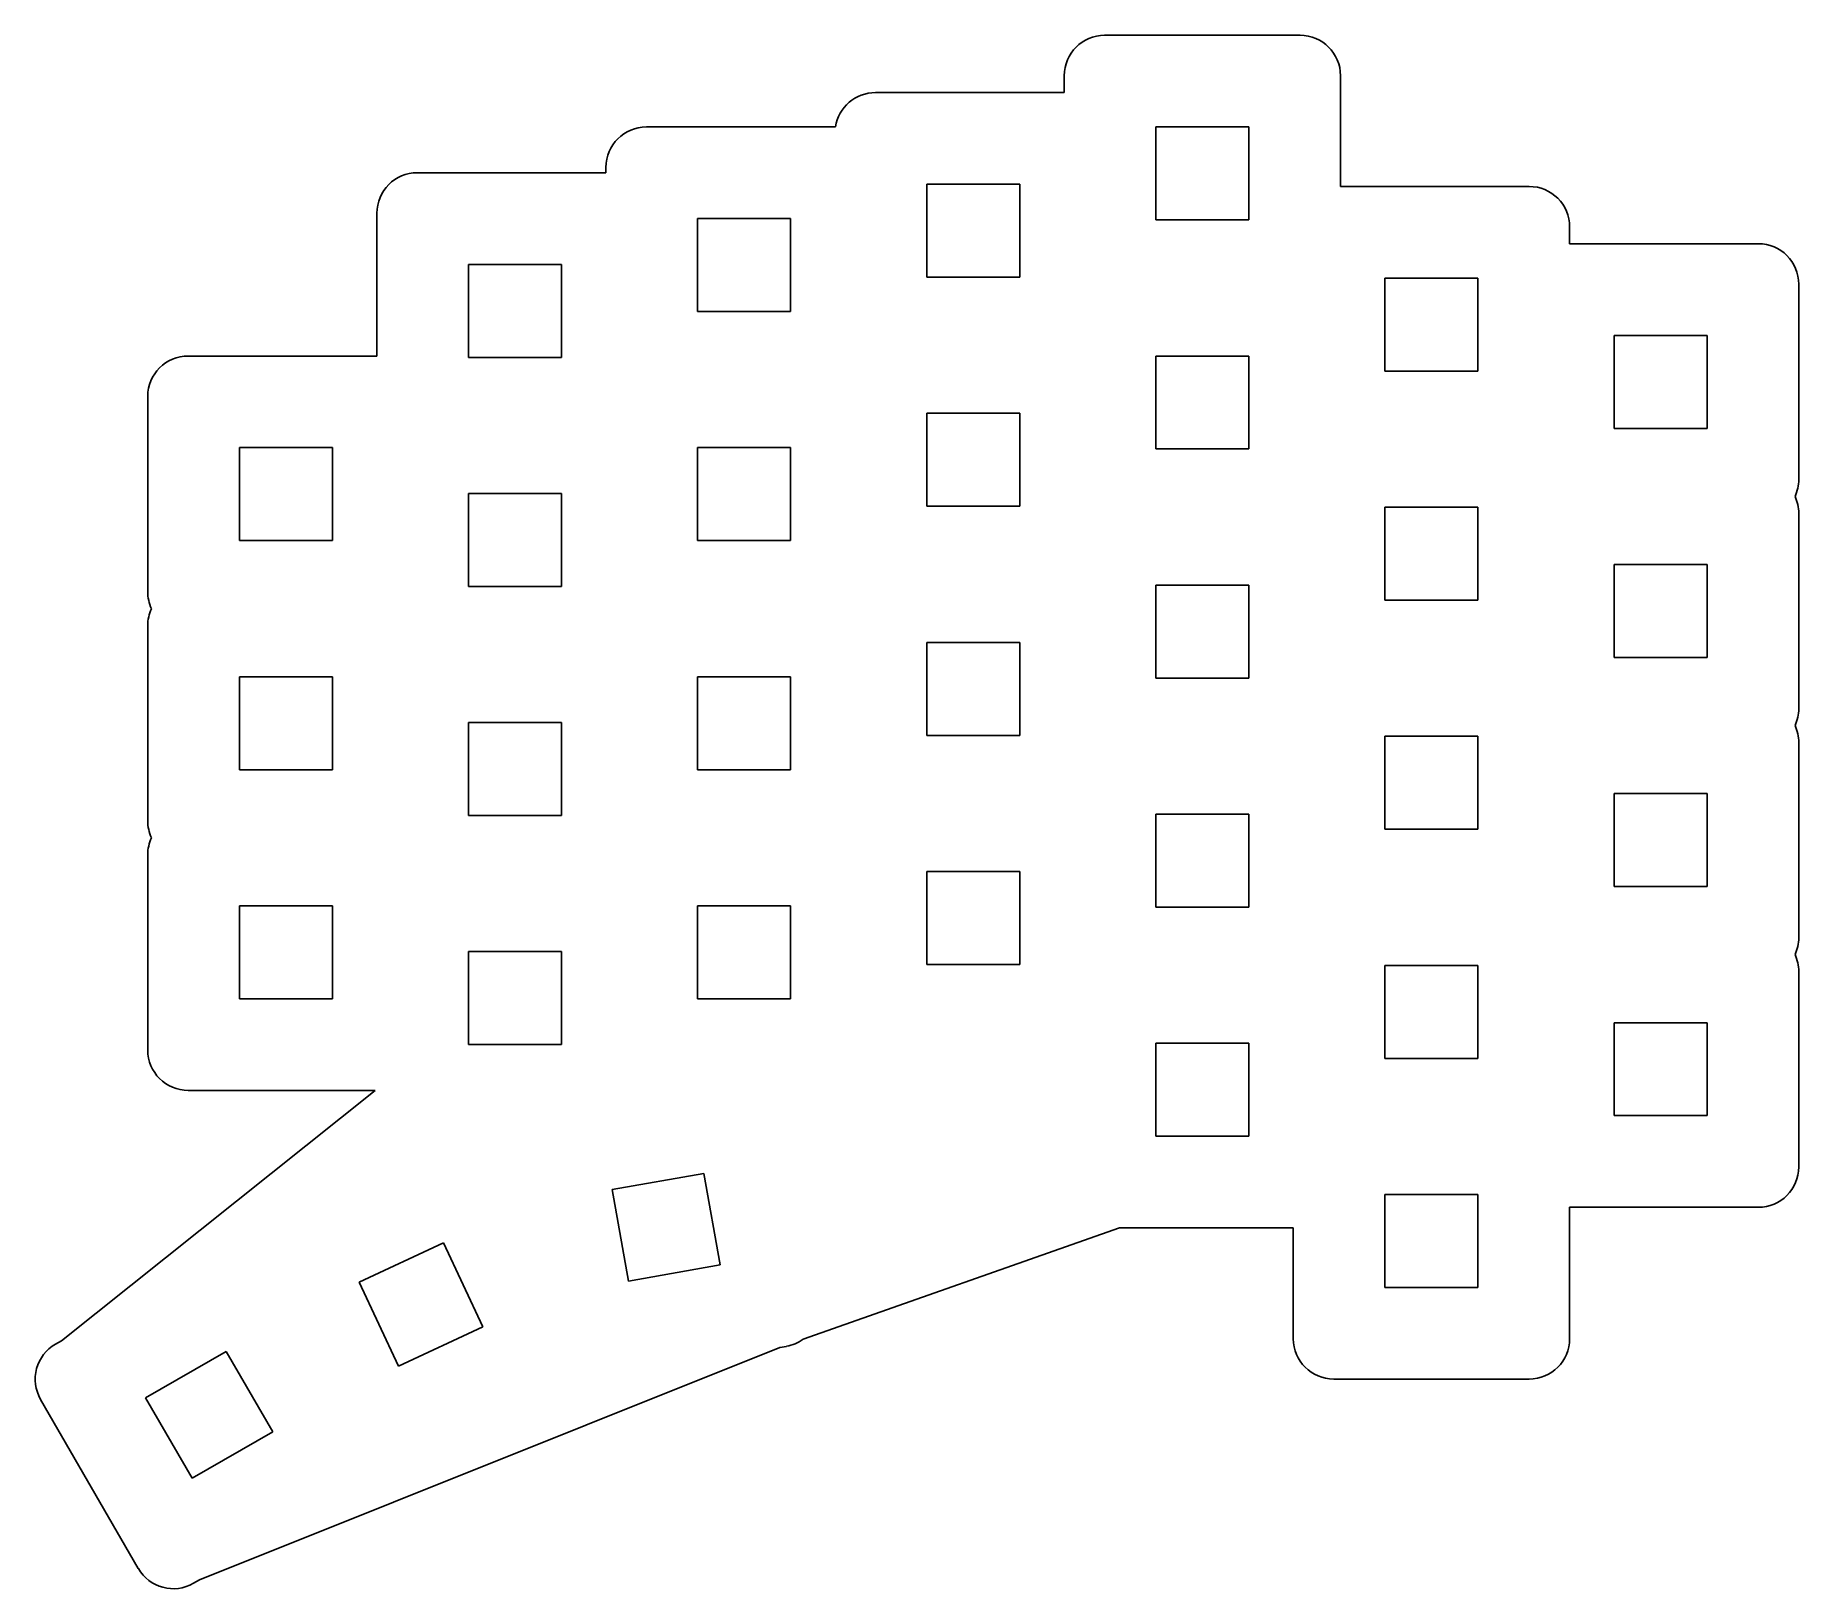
# Model space of a CAD drawing. Header units: millimetres. Extents: x 184 to 315, y -172 to -56.
import ezdxf

# ---------------------------------------------------------------- set-up
doc = ezdxf.new("R2010")
doc.units = ezdxf.units.MM

msp = doc.modelspace()

# ---------------------------------------------------------------- linework, layer by layer
for p, q in [((278.25, -56.28), (263.75, -56.28)), ((260.75, -59.28), (260.75, -60.53)), ((281.25, -67.5), (281.25, -59.28)), ((260.75, -60.53), (246.75, -60.53)), ((243.78, -63.08), (229.75, -63.08)), ((274.45, -63.08), (267.55, -63.08)), ((267.55, -63.08), (267.55, -69.98)), ((274.45, -69.98), (274.45, -63.08)), ((226.75, -66.48), (212.75, -66.48)), ((226.75, -66.08), (226.75, -66.48)), ((257.45, -67.33), (250.55, -67.33)), ((250.55, -67.33), (250.55, -74.23)), ((257.45, -74.23), (257.45, -67.33)), ((295.25, -67.5), (281.25, -67.5)), ((209.75, -69.48), (209.75, -80.08)), ((240.45, -69.88), (233.55, -69.88)), ((233.55, -69.88), (233.55, -76.78)), ((240.45, -76.78), (240.45, -69.88)), ((267.55, -69.98), (274.45, -69.98)), ((298.25, -71.75), (298.25, -70.5)), ((312.25, -71.75), (298.25, -71.75)), ((223.45, -73.28), (216.55, -73.28)), ((216.55, -73.28), (216.55, -80.18)), ((223.45, -80.18), (223.45, -73.28)), ((250.55, -74.23), (257.45, -74.23)), ((291.45, -74.3), (284.55, -74.3)), ((284.55, -74.3), (284.55, -81.2)), ((291.45, -81.2), (291.45, -74.3)), ((315.25, -89.25), (315.25, -74.75)), ((233.55, -76.78), (240.45, -76.78)), ((308.45, -78.55), (301.55, -78.55)), ((301.55, -78.55), (301.55, -85.45)), ((308.45, -85.45), (308.45, -78.55)), ((209.75, -80.08), (195.75, -80.08)), ((216.55, -80.18), (223.45, -80.18)), ((274.45, -80.08), (267.55, -80.08)), ((267.55, -80.08), (267.55, -86.98)), ((274.45, -86.98), (274.45, -80.08)), ((284.55, -81.2), (291.45, -81.2)), ((192.75, -83.08), (192.75, -97.58)), ((257.45, -84.33), (250.55, -84.33)), ((250.55, -84.33), (250.55, -91.23)), ((257.45, -91.23), (257.45, -84.33)), ((301.55, -85.45), (308.45, -85.45)), ((206.45, -86.88), (199.55, -86.88)), ((199.55, -86.88), (199.55, -93.78)), ((206.45, -93.78), (206.45, -86.88)), ((240.45, -86.88), (233.55, -86.88)), ((233.55, -86.88), (233.55, -93.78)), ((240.45, -93.78), (240.45, -86.88)), ((267.55, -86.98), (274.45, -86.98)), ((223.45, -90.28), (216.55, -90.28)), ((216.55, -90.28), (216.55, -97.18)), ((223.45, -97.18), (223.45, -90.28)), ((250.55, -91.23), (257.45, -91.23)), ((291.45, -91.3), (284.55, -91.3)), ((284.55, -91.3), (284.55, -98.2)), ((291.45, -98.2), (291.45, -91.3)), ((315.25, -106.25), (315.25, -91.75)), ((199.55, -93.78), (206.45, -93.78)), ((233.55, -93.78), (240.45, -93.78)), ((308.45, -95.55), (301.55, -95.55)), ((301.55, -95.55), (301.55, -102.45)), ((308.45, -102.45), (308.45, -95.55)), ((216.55, -97.18), (223.45, -97.18)), ((274.45, -97.08), (267.55, -97.08)), ((267.55, -97.08), (267.55, -103.98)), ((274.45, -103.98), (274.45, -97.08)), ((284.55, -98.2), (291.45, -98.2)), ((192.75, -100.08), (192.75, -114.58)), ((257.45, -101.33), (250.55, -101.33)), ((250.55, -101.33), (250.55, -108.23)), ((257.45, -108.23), (257.45, -101.33)), ((301.55, -102.45), (308.45, -102.45)), ((206.45, -103.88), (199.55, -103.88)), ((199.55, -103.88), (199.55, -110.78)), ((206.45, -110.78), (206.45, -103.88)), ((240.45, -103.88), (233.55, -103.88)), ((233.55, -103.88), (233.55, -110.78)), ((240.45, -110.78), (240.45, -103.88)), ((267.55, -103.98), (274.45, -103.98)), ((223.45, -107.28), (216.55, -107.28)), ((216.55, -107.28), (216.55, -114.18)), ((223.45, -114.18), (223.45, -107.28)), ((250.55, -108.23), (257.45, -108.23)), ((291.45, -108.3), (284.55, -108.3)), ((284.55, -108.3), (284.55, -115.2)), ((291.45, -115.2), (291.45, -108.3)), ((315.25, -123.25), (315.25, -108.75)), ((199.55, -110.78), (206.45, -110.78)), ((233.55, -110.78), (240.45, -110.78)), ((308.45, -112.55), (301.55, -112.55)), ((301.55, -112.55), (301.55, -119.45)), ((308.45, -119.45), (308.45, -112.55)), ((216.55, -114.18), (223.45, -114.18)), ((274.45, -114.08), (267.55, -114.08)), ((267.55, -114.08), (267.55, -120.98)), ((274.45, -120.98), (274.45, -114.08)), ((284.55, -115.2), (291.45, -115.2)), ((192.75, -117.08), (192.75, -131.58)), ((257.45, -118.33), (250.55, -118.33)), ((250.55, -118.33), (250.55, -125.23)), ((257.45, -125.23), (257.45, -118.33)), ((301.55, -119.45), (308.45, -119.45)), ((206.45, -120.88), (199.55, -120.88)), ((199.55, -120.88), (199.55, -127.78)), ((206.45, -127.78), (206.45, -120.88)), ((240.45, -120.88), (233.55, -120.88)), ((233.55, -120.88), (233.55, -127.78)), ((240.45, -127.78), (240.45, -120.88)), ((267.55, -120.98), (274.45, -120.98)), ((223.45, -124.28), (216.55, -124.28)), ((216.55, -124.28), (216.55, -131.18)), ((223.45, -131.18), (223.45, -124.28)), ((250.55, -125.23), (257.45, -125.23)), ((291.45, -125.3), (284.55, -125.3)), ((284.55, -125.3), (284.55, -132.2)), ((291.45, -132.2), (291.45, -125.3)), ((315.25, -140.25), (315.25, -125.75)), ((199.55, -127.78), (206.45, -127.78)), ((233.55, -127.78), (240.45, -127.78)), ((308.45, -129.55), (301.55, -129.55)), ((301.55, -129.55), (301.55, -136.45)), ((308.45, -136.45), (308.45, -129.55)), ((216.55, -131.18), (223.45, -131.18)), ((274.45, -131.08), (267.55, -131.08)), ((267.55, -131.08), (267.55, -137.98)), ((274.45, -137.98), (274.45, -131.08)), ((284.55, -132.2), (291.45, -132.2)), ((209.62, -134.58), (186.34, -153.15)), ((195.75, -134.58), (209.62, -134.58)), ((301.55, -136.45), (308.45, -136.45)), ((267.55, -137.98), (274.45, -137.98)), ((234.02, -140.73), (227.22, -141.93)), ((235.22, -147.53), (234.02, -140.73)), ((227.22, -141.93), (228.42, -148.73)), ((291.45, -142.3), (284.55, -142.3)), ((284.55, -142.3), (284.55, -149.2)), ((291.45, -149.2), (291.45, -142.3)), ((298.25, -143.25), (312.25, -143.25)), ((298.25, -153), (298.25, -143.25)), ((241.37, -153.04), (264.84, -144.78)), ((264.84, -144.78), (277.75, -144.78)), ((277.75, -144.78), (277.75, -153)), ((214.7, -145.88), (208.44, -148.8)), ((217.61, -152.13), (214.7, -145.88)), ((228.42, -148.73), (235.22, -147.53)), ((208.44, -148.8), (211.36, -155.05)), ((284.55, -149.2), (291.45, -149.2)), ((211.36, -155.05), (217.61, -152.13)), ((186.34, -153.15), (185.9, -153.4)), ((198.57, -153.94), (192.59, -157.39)), ((196.59, -170.9), (239.65, -153.65)), ((202.02, -159.91), (198.57, -153.94)), ((239.65, -153.65), (240.14, -153.57)), ((280.75, -156), (295.25, -156)), ((184.8, -157.5), (192.05, -170.05)), ((192.59, -157.39), (196.04, -163.36)), ((196.04, -163.36), (202.02, -159.91)), ((196.15, -171.15), (196.59, -170.9))]:
    msp.add_line(p, q)
for centre, start, end in [((263.75, -59.28), 90, 180), ((278.25, -59.28), 0, 90), ((246.75, -63.53), 90, 171.3731), ((229.75, -66.08), 90, 180), ((212.75, -69.48), 90, 180), ((295.25, -70.5), 0, 90), ((312.25, -74.75), 0, 90), ((195.75, -83.08), 90, 180), ((312.25, -89.25), 335.3757, 360), ((312.25, -91.75), 0, 24.6243), ((195.75, -97.58), 180, 204.6243), ((195.75, -100.08), 155.3757, 180), ((312.25, -106.25), 335.3757, 360), ((312.25, -108.75), 0, 24.6243), ((195.75, -114.58), 180, 204.6243), ((195.75, -117.08), 155.3757, 180), ((312.25, -123.25), 335.3757, 360), ((312.25, -125.75), 0, 24.6243), ((195.75, -131.58), 180, 270), ((312.25, -140.25), 270, 360), ((239.62, -150.61), 280, 305.7965), ((280.75, -153), 180, 270), ((295.25, -153), 270, 360), ((187.4, -156), 120, 210), ((194.65, -168.55), 210, 300)]:
    msp.add_arc(centre, 3, start, end)

doc.saveas('drawing.dxf')
